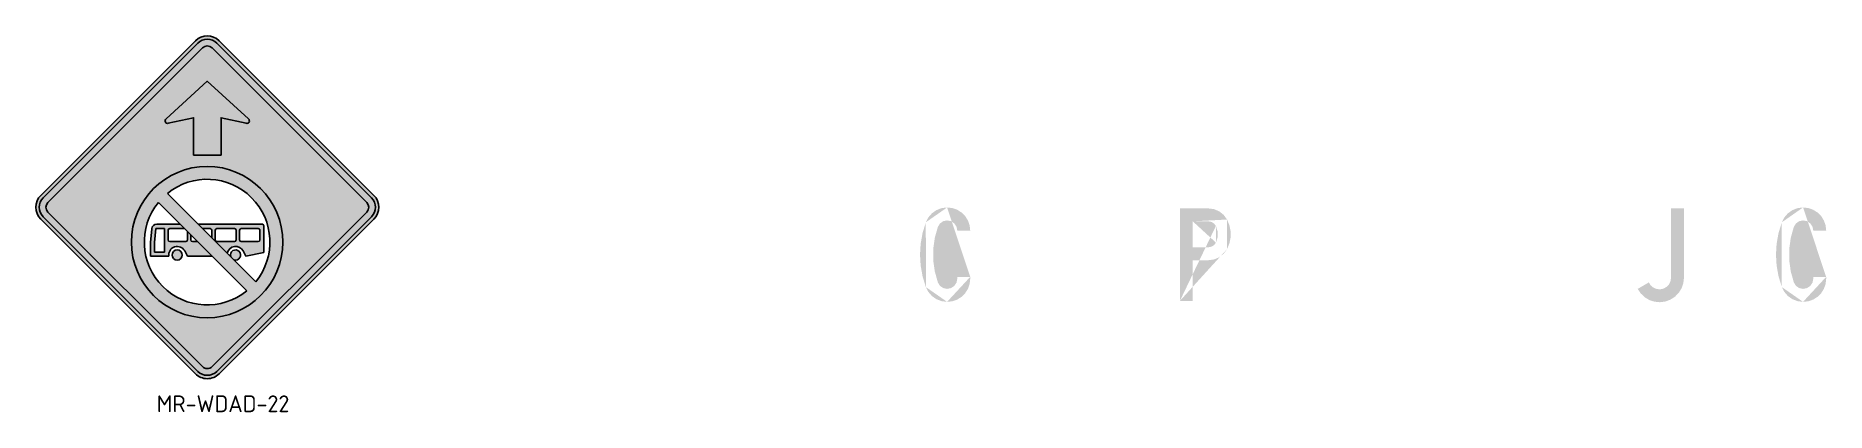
# Model space of a CAD drawing. Header units: millimetres. Extents: x 134 to 1473, y -1293 to 256.
# Drawn here: x 134 to 1198, y 32 to 256 of the extents above.
import ezdxf

# ---------------------------------------------------------------- set-up
doc = ezdxf.new("R2010")
doc.units = ezdxf.units.MM
doc.linetypes.add('CENTERX2', pattern=[101.60000000000001, 63.5, -12.7, 12.7, -12.7])
for name, color, linetype in [('GREEN', 84, 'Continuous'), ('L25', 1, 'Continuous'), ('L35', 3, 'Continuous'), ('RED', 10, 'Continuous'), ('T25', 1, 'Continuous'), ('TBLK25', 1, 'Continuous'), ('YELLOW', 50, 'Continuous')]:
    doc.layers.add(name, color=color, linetype=linetype)
doc.styles.add('ISO', font='iso3098b')

msp = doc.modelspace()

# ---------------------------------------------------------------- hatches: boundary and pattern name
at = {"layer": 'GREEN'}
h = msp.add_hatch(color=256, dxfattribs=at)
h.paths.add_polyline_path([(689.0653636160582, 111.3303776630996), (689.0395879084016, 111.3303776630996)], flags=16)
edge = h.paths.add_edge_path()
edge.add_line((681.3584270267193, 112.4387330923356), (689.0653636160582, 112.4387330923356))
edge.add_line((689.0653636160582, 112.4387330923356), (689.0653636160582, 111.3303776630996))
edge.add_line((688.7302794165217, 108.263068451958), (689.0653636160582, 111.3303776630996))
edge.add_line((688.7302794165217, 108.263068451958), (687.7250268179123, 105.3504134867563))
edge.add_line((687.7250268179123, 105.3504134867563), (686.0753815278865, 102.7470670134344))
edge.add_line((686.0753815278865, 102.7470670134344), (683.9102220847278, 100.556131862619))
edge.add_line((683.9102220847278, 100.556131862619), (681.306875611406, 98.90648657259328))
edge.add_line((681.306875611406, 98.90648657259328), (678.3942206462043, 97.90123397398384))
edge.add_line((678.3942206462043, 97.90123397398384), (675.3269114350627, 97.56614977444735))
edge.add_line((675.3269114350627, 97.56614977444735), (672.0791722703245, 97.9785610969538))
edge.add_line((672.0791722703245, 97.9785610969538), (669.0118630591829, 99.13846794150317))
edge.add_line((669.0118630591829, 99.13846794150317), (666.3311894628911, 100.9943188927821))
edge.add_line((666.3311894628911, 100.9943188927821), (664.191805727389, 103.4687868278207))
edge.add_line((664.191805727389, 103.4687868278207), (662.6968146833032, 106.3814417930224))
edge.add_line((662.6968146833032, 106.3814417930224), (660.7636366090543, 112.6449387535888))
edge.add_line((660.7636366090543, 112.6449387535888), (659.6037297645049, 119.0888656677518))
edge.add_line((659.6037297645049, 119.0888656677518), (659.2170941496552, 125.6358954125414))
edge.add_line((659.2170941496552, 125.6358954125414), (659.6037297645049, 132.1571494496744))
edge.add_line((659.6037297645049, 132.1571494496744), (660.7636366090543, 138.6010763638374))
edge.add_line((660.7636366090543, 138.6010763638374), (662.6968146833032, 144.8645733244038))
edge.add_line((662.6968146833032, 144.8645733244038), (664.191805727389, 147.7772282896055))
edge.add_line((664.191805727389, 147.7772282896055), (666.3311894628911, 150.2516962246441))
edge.add_line((666.3311894628911, 150.2516962246441), (669.0118630591829, 152.107547175923))
edge.add_line((669.0118630591829, 152.107547175923), (672.0791722703245, 153.293229728129))
edge.add_line((672.0791722703245, 153.293229728129), (675.3269114350627, 153.6798653429788))
edge.add_line((675.3269114350627, 153.6798653429788), (678.3942206462043, 153.3447811434423))
edge.add_line((678.3942206462043, 153.3447811434423), (681.306875611406, 152.3395285448329))
edge.add_line((681.306875611406, 152.3395285448329), (683.9102220847278, 150.6898832548072))
edge.add_line((683.9102220847278, 150.6898832548072), (686.0753815278865, 148.5247238116484))
edge.add_line((686.0753815278865, 148.5247238116484), (687.7250268179123, 145.8956016306699))
edge.add_line((687.7250268179123, 145.8956016306699), (688.7302794165217, 142.9829466654682))
edge.add_line((688.7302794165217, 142.9829466654682), (689.0653636160582, 139.9156374543267))
edge.add_line((689.0653636160582, 139.9156374543267), (681.3584270267193, 139.9156374543267))
edge.add_line((681.3584270267193, 139.9156374543267), (680.9202399965561, 142.2354511434253))
edge.add_line((680.9202399965561, 142.2354511434253), (679.6056789060669, 144.2201806329875))
edge.add_line((679.6056789060669, 144.2201806329875), (677.6467251241613, 145.5347417234768))
edge.add_line((677.6467251241613, 145.5347417234768), (675.3269114350627, 145.9729287536398))
edge.add_line((675.3269114350627, 145.9729287536398), (673.007097745964, 145.5089660158201))
edge.add_line((673.007097745964, 145.5089660158201), (671.0739196717151, 144.1428535100176))
edge.add_line((671.0739196717151, 144.1428535100176), (669.8366857041958, 142.1323483127987))
edge.add_line((669.8366857041958, 142.1323483127987), (668.0066104605735, 135.662645690979))
edge.add_line((668.0066104605735, 135.662645690979), (667.0786849849341, 128.9867374079062))
edge.add_line((667.0786849849341, 128.9867374079062), (667.0786849849341, 122.25927770952))
edge.add_line((667.0786849849341, 122.25927770952), (668.0066104605735, 115.6091451341038))
edge.add_line((668.0066104605735, 115.6091451341038), (669.8366857041958, 109.1394425122841))
edge.add_line((669.8366857041958, 109.1394425122841), (671.0739196717151, 107.1031616074086))
edge.add_line((671.0739196717151, 107.1031616074086), (673.007097745964, 105.7628248092627))
edge.add_line((673.007097745964, 105.7628248092627), (675.3269114350627, 105.2730863637863))
edge.add_line((675.3269114350627, 105.2730863637863), (677.6467251241613, 105.7370491016061))
edge.add_line((677.6467251241613, 105.7370491016061), (679.6056789060669, 107.0516101920953))
edge.add_line((679.6056789060669, 107.0516101920953), (680.9202399965561, 109.0105639740009))
edge.add_line((680.9202399965561, 109.0105639740009), (681.3584270267193, 111.3303776630996))
edge.add_line((681.3584270267193, 111.3303776630996), (681.3584270267193, 112.4387330923356))
edge = h.paths.add_edge_path(flags=16)
edge.add_line((689.0653636160582, 112.4387330923356), (689.0395879084016, 112.4387330923356))
edge.add_line((675.3269114350627, 153.6798653429788), (675.3011357274061, 153.6798653429788))
edge.add_line((662.6968146833032, 144.8645733244038), (662.6710389756465, 144.8645733244038))
edge.add_line((662.6968146833032, 106.3814417930224), (662.6710389756465, 106.3814417930224))
edge.add_line((675.3269114350627, 97.56614977444735), (675.3011357274061, 97.56614977444735))
h = msp.add_hatch(color=256, dxfattribs=at)
h.paths.add_polyline_path([(830.7286528970176, 145.4316388928502), (830.7028771893611, 145.4316388928502)], flags=16)
edge = h.paths.add_edge_path(flags=17)
edge.add_line((821.372071017653, 130.0177657141722), (821.372071017653, 145.4316388928502))
edge.add_line((821.372071017653, 145.4316388928502), (830.7286528970176, 145.4316388928502))
edge.add_line((832.4814010176699, 145.0707789856571), (830.7286528970176, 145.4316388928502))
edge.add_line((832.4814010176699, 145.0707789856571), (834.027943477069, 144.1170778023609))
edge.add_line((834.0279434770691, 144.1170778023609), (835.1105231986485, 142.6736381735884))
edge.add_line((835.1105231986485, 142.6736381735884), (836.1157757972579, 139.4258990088503))
edge.add_line((836.1157757972579, 139.4258990088503), (836.1157757972579, 136.0235055981722))
edge.add_line((836.1157757972579, 136.0235055981722), (835.1105231986485, 132.775766433434))
edge.add_line((835.1105231986485, 132.775766433434), (834.0279434770691, 131.3323268046615))
edge.add_line((834.0279434770691, 131.3323268046615), (832.48140101767, 130.3786256213654))
edge.add_line((832.4814010176699, 130.3786256213654), (830.7286528970176, 130.0177657141722))
edge.add_line((830.7286528970176, 130.0177657141722), (821.3720710176528, 130.0177657141722))
h.paths.add_polyline_path([(830.7028771893611, 153.1127997745324), (830.7286528970176, 153.1127997745324)], flags=16)
edge = h.paths.add_edge_path()
edge.add_line((821.372071017653, 98.13321534289372), (813.6909101359706, 98.13321534289372))
edge.add_line((813.6909101359706, 98.13321534289372), (813.6909101359706, 153.1127997745324))
edge.add_line((813.6909101359706, 153.1127997745324), (830.7286528970176, 153.1127997745324))
edge.add_line((834.0279434770691, 152.6746127443694), (830.7286528970177, 153.1127997745324))
edge.add_line((834.0279434770691, 152.6746127443694), (837.1210283958674, 151.3342759462235))
edge.add_line((837.1210283958674, 151.3342759462235), (839.750150576846, 149.2464436260346))
edge.add_line((839.7501505768458, 149.2464436260346), (841.7091043587513, 146.5142186144295))
edge.add_line((841.7091043587513, 146.5142186144295), (843.1009925722105, 143.1376009114081))
edge.add_line((843.1009925722105, 143.1376009114081), (843.8227123865968, 139.5547775471335))
edge.add_line((843.8227123865968, 139.5547775471335), (843.8227123865968, 135.8946270598889))
edge.add_line((843.8227123865968, 135.8946270598889), (843.1009925722105, 132.3118036956143))
edge.add_line((843.1009925722105, 132.3118036956143), (841.7091043587513, 128.9351859925929))
edge.add_line((841.7091043587513, 128.9351859925929), (839.7501505768457, 126.2029609809878))
edge.add_line((839.7501505768458, 126.2029609809878), (837.1210283958674, 124.115128660799))
edge.add_line((837.1210283958674, 124.115128660799), (834.0279434770691, 122.774791862653))
edge.add_line((834.0279434770691, 122.774791862653), (830.7286528970177, 122.33660483249))
edge.add_line((830.7286528970176, 122.33660483249), (821.3720710176528, 122.33660483249))
edge.add_line((821.372071017653, 122.33660483249), (821.372071017653, 98.13321534289372))
edge = h.paths.add_edge_path()
edge.add_line((821.372071017653, 145.4316388928502), (821.3462953099963, 145.4316388928502))
edge.add_line((835.1105231986485, 132.775766433434), (835.0847474909918, 132.775766433434))
edge.add_line((835.1105231986485, 142.6736381735884), (835.0847474909918, 142.6736381735884))
edge.add_line((813.6909101359706, 98.13321534289372), (813.6651344283139, 98.13321534289372))
edge.add_line((841.7091043587513, 128.9351859925929), (841.6833286510946, 128.9351859925929))
edge.add_line((841.7091043587513, 146.5142186144295), (841.6833286510946, 146.5142186144295))
h = msp.add_hatch(color=256, dxfattribs=at)
h.paths.add_polyline_path([(830.7286528970176, 145.4316388928502), (830.7028771893611, 145.4316388928502)], flags=16)
edge = h.paths.add_edge_path(flags=17)
edge.add_line((821.372071017653, 130.0177657141722), (821.372071017653, 145.4316388928502))
edge.add_line((821.372071017653, 145.4316388928502), (830.7286528970176, 145.4316388928502))
edge.add_line((832.4814010176699, 145.0707789856571), (830.7286528970176, 145.4316388928502))
edge.add_line((832.4814010176699, 145.0707789856571), (834.027943477069, 144.1170778023609))
edge.add_line((834.0279434770691, 144.1170778023609), (835.1105231986485, 142.6736381735884))
edge.add_line((835.1105231986485, 142.6736381735884), (836.1157757972579, 139.4258990088503))
edge.add_line((836.1157757972579, 139.4258990088503), (836.1157757972579, 136.0235055981722))
edge.add_line((836.1157757972579, 136.0235055981722), (835.1105231986485, 132.775766433434))
edge.add_line((835.1105231986485, 132.775766433434), (834.0279434770691, 131.3323268046615))
edge.add_line((834.0279434770691, 131.3323268046615), (832.48140101767, 130.3786256213654))
edge.add_line((832.4814010176699, 130.3786256213654), (830.7286528970176, 130.0177657141722))
edge.add_line((830.7286528970176, 130.0177657141722), (821.3720710176528, 130.0177657141722))
h.paths.add_polyline_path([(830.7028771893611, 153.1127997745324), (830.7286528970176, 153.1127997745324)], flags=16)
edge = h.paths.add_edge_path()
edge.add_line((821.372071017653, 98.13321534289372), (813.6909101359706, 98.13321534289372))
edge.add_line((813.6909101359706, 98.13321534289372), (813.6909101359706, 153.1127997745324))
edge.add_line((813.6909101359706, 153.1127997745324), (830.7286528970176, 153.1127997745324))
edge.add_line((834.0279434770691, 152.6746127443694), (830.7286528970177, 153.1127997745324))
edge.add_line((834.0279434770691, 152.6746127443694), (837.1210283958674, 151.3342759462235))
edge.add_line((837.1210283958674, 151.3342759462235), (839.750150576846, 149.2464436260346))
edge.add_line((839.7501505768458, 149.2464436260346), (841.7091043587513, 146.5142186144295))
edge.add_line((841.7091043587513, 146.5142186144295), (843.1009925722105, 143.1376009114081))
edge.add_line((843.1009925722105, 143.1376009114081), (843.8227123865968, 139.5547775471335))
edge.add_line((843.8227123865968, 139.5547775471335), (843.8227123865968, 135.8946270598889))
edge.add_line((843.8227123865968, 135.8946270598889), (843.1009925722105, 132.3118036956143))
edge.add_line((843.1009925722105, 132.3118036956143), (841.7091043587513, 128.9351859925929))
edge.add_line((841.7091043587513, 128.9351859925929), (839.7501505768457, 126.2029609809878))
edge.add_line((839.7501505768458, 126.2029609809878), (837.1210283958674, 124.115128660799))
edge.add_line((837.1210283958674, 124.115128660799), (834.0279434770691, 122.774791862653))
edge.add_line((834.0279434770691, 122.774791862653), (830.7286528970177, 122.33660483249))
edge.add_line((830.7286528970176, 122.33660483249), (821.3720710176528, 122.33660483249))
edge.add_line((821.372071017653, 122.33660483249), (821.372071017653, 98.13321534289372))
edge = h.paths.add_edge_path()
edge.add_line((821.372071017653, 145.4316388928502), (821.3462953099963, 145.4316388928502))
edge.add_line((835.1105231986485, 132.775766433434), (835.0847474909918, 132.775766433434))
edge.add_line((835.1105231986485, 142.6736381735884), (835.0847474909918, 142.6736381735884))
edge.add_line((813.6909101359706, 98.13321534289372), (813.6651344283139, 98.13321534289372))
edge.add_line((841.7091043587513, 128.9351859925929), (841.6833286510946, 128.9351859925929))
edge.add_line((841.7091043587513, 146.5142186144295), (841.6833286510946, 146.5142186144295))
h = msp.add_hatch(color=256, dxfattribs=at)
h.paths.add_polyline_path([(1105.600799347555, 111.8716675238892), (1105.575023639898, 111.8716675238892)], flags=16)
edge = h.paths.add_edge_path()
edge.add_line((1105.600799347555, 153.1127997745324), (1105.600799347555, 111.8716675238892))
edge.add_line((1105.265715148018, 109.8353866190137), (1105.600799347555, 111.8716675238892))
edge.add_line((1105.265715148018, 109.8353866190137), (1104.363565380035, 107.9537599600781))
edge.add_line((1104.363565380035, 107.9537599600781), (1102.920125751263, 106.4587689159923))
edge.add_line((1102.920125751263, 106.4587689159923), (1101.115826215297, 105.4277406097262))
edge.add_line((1101.115826215297, 105.4277406097262), (1099.079545310422, 105.0153292872198))
edge.add_line((1099.079545310422, 105.0153292872198), (1097.01748869789, 105.221534948473))
edge.add_line((1097.01748869789, 105.221534948473), (1095.110086331297, 106.0205818858292))
edge.add_line((1095.110086331297, 106.0205818858292), (1093.511992456585, 107.3609186839751))
edge.add_line((1093.511992456585, 107.3609186839751), (1092.403637027349, 109.1394425122841))
edge.add_line((1092.403637027349, 109.1394425122841), (1085.805055867246, 105.2730863637863))
edge.add_line((1085.805055867246, 105.2730863637863), (1087.583579695555, 102.5924127674945))
edge.add_line((1087.583579695555, 102.5924127674945), (1089.903393384654, 100.3499262013658))
edge.add_line((1089.903393384654, 100.3499262013658), (1092.661394103915, 98.6745052036834))
edge.add_line((1092.661394103915, 98.6745052036834), (1095.728703315057, 97.669252605074))
edge.add_line((1095.728703315057, 97.669252605074), (1098.950666772138, 97.35994411319416))
edge.add_line((1098.950666772138, 97.35994411319416), (1102.146854521563, 97.74657972804397))
edge.add_line((1102.146854521563, 97.74657972804397), (1105.162612317391, 98.85493515727995))
edge.add_line((1105.162612317391, 98.85493515727995), (1107.894837328997, 100.5819075702757))
edge.add_line((1107.894837328997, 100.5819075702757), (1110.163099602782, 102.8759455517177))
edge.add_line((1110.163099602782, 102.8759455517177), (1111.864296308121, 105.6339462709794))
edge.add_line((1111.864296308121, 105.6339462709794), (1112.921100322044, 108.6754797744644))
edge.add_line((1112.921100322044, 108.6754797744644), (1113.281960229237, 111.8716675238892))
edge.add_line((1113.281960229237, 111.8716675238892), (1113.281960229237, 153.1127997745324))
edge.add_line((1113.281960229237, 153.1127997745324), (1105.600799347555, 153.1127997745324))
edge = h.paths.add_edge_path(flags=16)
edge.add_line((1113.281960229237, 111.8716675238892), (1113.256184521581, 111.8716675238892))
edge.add_line((1113.281960229237, 111.8716675238892), (1113.256184521581, 111.8716675238892))
edge = h.paths.add_edge_path(flags=16)
edge.add_line((1092.403637027349, 109.1394425122841), (1092.377861319692, 109.1394425122841))
h = msp.add_hatch(color=256, dxfattribs=at)
h.paths.add_polyline_path([(1197.826281343056, 111.3303776630996), (1197.800505635399, 111.3303776630996)], flags=16)
edge = h.paths.add_edge_path()
edge.add_line((1190.145120461373, 112.4387330923356), (1197.826281343056, 112.4387330923356))
edge.add_line((1197.826281343056, 112.4387330923356), (1197.826281343056, 111.3303776630996))
edge.add_line((1197.491197143519, 108.263068451958), (1197.826281343056, 111.3303776630996))
edge.add_line((1197.491197143519, 108.263068451958), (1196.48594454491, 105.3504134867563))
edge.add_line((1196.48594454491, 105.3504134867563), (1194.862074962541, 102.7470670134344))
edge.add_line((1194.862074962541, 102.7470670134344), (1192.671139811725, 100.556131862619))
edge.add_line((1192.671139811725, 100.556131862619), (1190.067793338403, 98.90648657259328))
edge.add_line((1190.067793338403, 98.90648657259328), (1187.155138373201, 97.90123397398384))
edge.add_line((1187.155138373202, 97.90123397398384), (1184.08782916206, 97.56614977444735))
edge.add_line((1184.08782916206, 97.56614977444735), (1180.840089997322, 97.9785610969538))
edge.add_line((1180.840089997322, 97.9785610969538), (1177.798556493837, 99.13846794150317))
edge.add_line((1177.798556493837, 99.13846794150317), (1175.092107189888, 100.9943188927821))
edge.add_line((1175.092107189888, 100.9943188927821), (1172.952723454386, 103.4687868278207))
edge.add_line((1172.952723454386, 103.4687868278207), (1171.457732410301, 106.3814417930224))
edge.add_line((1171.457732410301, 106.3814417930224), (1169.524554336052, 112.6449387535888))
edge.add_line((1169.524554336052, 112.6449387535888), (1168.364647491502, 119.0888656677518))
edge.add_line((1168.364647491502, 119.0888656677518), (1167.978011876653, 125.6358954125414))
edge.add_line((1167.978011876653, 125.6358954125414), (1168.364647491502, 132.1571494496744))
edge.add_line((1168.364647491502, 132.1571494496744), (1169.524554336052, 138.6010763638374))
edge.add_line((1169.524554336052, 138.6010763638374), (1171.4577324103, 144.8645733244038))
edge.add_line((1171.457732410301, 144.8645733244038), (1172.952723454387, 147.7772282896055))
edge.add_line((1172.952723454386, 147.7772282896055), (1175.092107189888, 150.2516962246441))
edge.add_line((1175.092107189888, 150.2516962246441), (1177.798556493837, 152.107547175923))
edge.add_line((1177.798556493837, 152.107547175923), (1180.840089997322, 153.293229728129))
edge.add_line((1180.840089997322, 153.293229728129), (1184.08782916206, 153.6798653429788))
edge.add_line((1184.08782916206, 153.6798653429788), (1187.155138373202, 153.3447811434423))
edge.add_line((1187.155138373202, 153.3447811434423), (1190.067793338403, 152.3395285448329))
edge.add_line((1190.067793338403, 152.3395285448329), (1192.671139811725, 150.6898832548072))
edge.add_line((1192.671139811725, 150.6898832548072), (1194.862074962541, 148.5247238116484))
edge.add_line((1194.862074962541, 148.5247238116484), (1196.48594454491, 145.8956016306699))
edge.add_line((1196.48594454491, 145.8956016306699), (1197.491197143519, 142.9829466654682))
edge.add_line((1197.491197143519, 142.9829466654682), (1197.826281343056, 139.9156374543267))
edge.add_line((1197.826281343056, 139.9156374543267), (1190.145120461373, 139.9156374543267))
edge.add_line((1190.145120461373, 139.9156374543267), (1189.681157723553, 142.2354511434253))
edge.add_line((1189.681157723553, 142.2354511434253), (1188.366596633064, 144.2201806329875))
edge.add_line((1188.366596633064, 144.2201806329875), (1186.407642851158, 145.5347417234768))
edge.add_line((1186.407642851159, 145.5347417234768), (1184.08782916206, 145.9729287536398))
edge.add_line((1184.08782916206, 145.9729287536398), (1181.768015472961, 145.5089660158201))
edge.add_line((1181.768015472961, 145.5089660158201), (1179.834837398713, 144.1428535100176))
edge.add_line((1179.834837398712, 144.1428535100176), (1178.597603431193, 142.1323483127987))
edge.add_line((1178.597603431193, 142.1323483127987), (1176.767528187571, 135.662645690979))
edge.add_line((1176.767528187571, 135.662645690979), (1175.865378419588, 128.9867374079062))
edge.add_line((1175.865378419588, 128.9867374079062), (1175.865378419588, 122.25927770952))
edge.add_line((1175.865378419588, 122.25927770952), (1176.767528187571, 115.6091451341038))
edge.add_line((1176.767528187571, 115.6091451341038), (1178.597603431193, 109.1394425122841))
edge.add_line((1178.597603431193, 109.1394425122841), (1179.834837398712, 107.1031616074086))
edge.add_line((1179.834837398712, 107.1031616074086), (1181.768015472961, 105.7628248092627))
edge.add_line((1181.768015472961, 105.7628248092627), (1184.08782916206, 105.2730863637863))
edge.add_line((1184.08782916206, 105.2730863637863), (1186.407642851159, 105.7370491016061))
edge.add_line((1186.407642851159, 105.7370491016061), (1188.366596633064, 107.0516101920953))
edge.add_line((1188.366596633064, 107.0516101920953), (1189.681157723553, 109.0105639740009))
edge.add_line((1189.681157723553, 109.0105639740009), (1190.145120461373, 111.3303776630996))
edge.add_line((1190.145120461373, 111.3303776630996), (1190.145120461373, 112.4387330923356))
edge = h.paths.add_edge_path(flags=16)
edge.add_line((1197.826281343056, 112.4387330923356), (1197.800505635399, 112.4387330923356))
edge.add_line((1184.08782916206, 153.6798653429788), (1184.062053454403, 153.6798653429788))
edge.add_line((1171.457732410301, 144.8645733244038), (1171.431956702644, 144.8645733244038))
edge.add_line((1171.457732410301, 106.3814417930224), (1171.431956702644, 106.3814417930224))
edge.add_line((1184.08782916206, 97.56614977444735), (1184.062053454403, 97.56614977444735))
at = {"layer": 'L25'}
h = msp.add_hatch(color=50, dxfattribs=at)
h.dxf.hatch_style = 1
edge = h.paths.add_edge_path()
edge.add_line((228.5257415365047, 252.8098498064542), (136.6018599782408, 160.8859683605781))
edge.add_arc((143.6729277901063, 153.8149005487126), 10.00000000000008, 135.0000000000002, 224.9999999999998)
edge.add_line((136.6018599782408, 146.743832736847), (228.5257416448164, 54.81995107823252))
edge.add_arc((235.5968094606953, 61.89101888608366), 9.999999999999478, 224.9999999674764, 315.0000000000005)
edge.add_line((242.6678772725606, 54.81995107421858), (334.5917587184977, 146.7438325121309))
edge.add_arc((327.520690902621, 153.8149003199852), 10.00000000000003, 315.000000032501, 404.9999999999985)
edge.add_line((334.5917587144868, 160.8859681318504), (242.667877160238, 252.8098497984283))
edge.add_arc((235.5968093443585, 245.7387819905722), 10.00000000000335, 44.99999996749442, 134.9999999674738)
edge = h.paths.add_edge_path(flags=16)
edge.add_line((229.9399550980132, 251.3956362432166), (138.0160735397493, 159.4717547973405))
edge.add_arc((143.6729277901063, 153.8149005487126), 8.00000000000008, 135.0000000000002, 224.9999999999998)
edge.add_line((138.0160735405526, 148.1580462992814), (229.9399552071282, 56.23416464066685))
edge.add_arc((235.5968094606953, 61.89101888608366), 7.999999999999476, 224.9999999674764, 315.0000000000005)
edge.add_line((241.2536637102492, 56.23416463665342), (333.1775451561863, 148.1580460745657))
edge.add_arc((327.520690902621, 153.8149003199852), 8.000000000000032, 315.000000032501, 404.9999999999985)
edge.add_line((333.1775451512498, 159.4717545703414), (241.2536635970008, 251.3956362369194))
edge.add_arc((235.5968093443585, 245.7387819905722), 8.000000000003347, 44.99999996749442, 134.9999999674738)
edge = h.paths.add_edge_path(flags=0)
edge.add_arc((235.5968093443585, 245.7387819905722), 4.000000000003347, 44.99999996749442, 134.9999999674738)
edge.add_arc((327.520690902621, 153.8149003199852), 4.000000000000031, 315.000000032501, 404.9999999999985)
edge.add_arc((235.5968094606953, 61.89101888608366), 3.999999999999476, 224.9999999674764, 315.0000000000005)
edge.add_arc((143.6729277901063, 153.8149005487126), 4.00000000000008, 135.0000000000002, 224.9999999999998)
at = {"layer": 'L25', "linetype": 'Continuous'}
h = msp.add_hatch(color=256, dxfattribs=at)
h.paths.add_polyline_path([(256.8498091350423, 127.808072529129), (258.4943411588924, 124.7456596778428), (269.1663242195389, 126.9339211887018), (269.1663242195389, 142.8026427744354, 0.4142135623731499), (268.1563573683734, 143.8126096256007), (230.1992535564629, 143.8126096256007), (232.8924984929038, 141.1193646891599), (237.2513717227155, 141.1193646891599, -0.4142135623733395), (238.2613385738807, 140.1093978379937), (238.2613385738807, 135.750524608183), (247.4760836750182, 126.5357795070457, -0.6936402674580493)])
h.paths.add_polyline_path([(255.7674306607457, 133.39158802494, -0.4142135623731528), (254.7574638095803, 134.4015548761053), (254.7574638095803, 140.1093978379937, -0.4142135623733753), (255.7674306607456, 141.1193646891599), (265.8670991723989, 141.1193646891589, -0.414213562373084), (266.8770660235641, 140.1093978379937), (266.8770660235641, 134.4015548761045, -0.4142135623728587), (265.8670991723989, 133.39158802494)], flags=16)
h.paths.add_polyline_path([(251.7275632560843, 133.39158802494), (241.2912391273767, 133.3915880249407, -0.4142135623730868), (240.2812722762114, 134.401554876106), (240.2812722762114, 140.1093978379937, -0.4142135623733506), (241.2912391273767, 141.1193646891599), (251.7275632560843, 141.1193646891599, -0.4142135623736033), (252.7375301072504, 140.1093978379937), (252.7375301072504, 134.401554876106, -0.414213562373576)], flags=16)
h.paths.add_polyline_path([(249.5145562783593, 124.4973069037045), (251.4792104819454, 122.5326527001185, 4.11925348527402)])
h.paths.add_polyline_path([(238.4456821522097, 124.7456596778452), (229.7997538051137, 133.3915880249407), (226.8150475940072, 133.3915880249407, -0.4142135623730868), (225.8050807428419, 134.401554876106), (225.8050807428419, 137.3862610872123), (223.7851470405131, 139.406194789541), (223.7851470405112, 134.401554876106, -0.4142135623726528), (222.7751801893476, 133.3915880249407), (213.3488229118047, 133.3915880249416, -0.4142135623728231), (212.3388560606404, 134.4015548761069), (212.3388560606404, 140.1093978379945, -0.4142135623731198), (213.3488229118057, 141.1193646891599), (222.0719771408943, 141.1193646891599), (219.3787322044533, 143.8126096256007), (205.6082661564619, 143.8126096256007, 0.387503543276328), (202.5911921445525, 141.0612082116656), (201.8352008085201, 132.8713020713103), (201.8352008085201, 124.7456596778452), (212.7206003862091, 124.7456596778436, -0.8348422332542889), (222.1742805783681, 127.808072529129), (223.8188126022167, 124.7456596778452)])
h.paths.add_polyline_path([(210.251591234898, 127.1022489972294), (204.1917901279058, 127.1022489972294), (204.1917901279058, 132.762767118725), (204.9631683651766, 141.1193646891599), (210.2515912348977, 141.1193646891599)], flags=16)
h.paths.add_polyline_path([(220.7552464870169, 125.4189709119538, 1), (214.6954453800253, 125.4189709119538, 1)])
at = {"layer": 'RED'}
h = msp.add_hatch(color=256, dxfattribs=at)
edge = h.paths.add_edge_path()
edge.add_arc((235.5007625140292, 133.1008399920293), 44.98943246099824, 0, 360)
edge = h.paths.add_edge_path(flags=16)
edge.add_arc((235.5007625140292, 133.1008399920293), 37.33816843701891, 320.8807892569301, 489.1192107430691)
edge.add_line((211.9427688761975, 162.0690943058657), (264.4690168278655, 109.5428463541986))
edge = h.paths.add_edge_path(flags=16)
edge.add_line((259.0587561518614, 104.1325856781945), (206.5325082001925, 156.6588336298609))
edge.add_arc((235.5007625140292, 133.1008399920293), 37.33816843701891, 140.8807892569301, 309.1192107430691)
at = {"layer": 'T25', "linetype": 'Continuous'}
h = msp.add_hatch(color=256, dxfattribs=at)
edge = h.paths.add_edge_path()
edge.add_line((227.4970598387254, 206.8911798416816), (227.4970598387254, 184.8901692714038))
edge.add_line((227.4970598387254, 184.8901692714038), (243.6969939892225, 184.8901692714039))
edge.add_line((243.6969939892225, 184.8901692714038), (243.6969939892225, 206.8911798416816))
edge.add_line((243.6969939892225, 206.8911798416816), (258.6661117448012, 203.7256892433352))
edge.add_arc((258.9969317980252, 205.2900863498075), 1.598993500410133, 258.0596826827322, 407.7695510746756)
edge.add_line((260.0716380084962, 206.4740571161397), (235.597026913974, 228.6899912338588))
edge.add_line((235.597026913974, 228.6899912338588), (211.1224158194518, 206.4740571161397))
edge.add_arc((212.1971220299226, 205.2900863498075), 1.598993500410133, 132.2304489253245, 281.9403173172678)
edge.add_line((212.5279420831467, 203.7256892433352), (227.4970598387254, 206.8911798416816))
at = {"layer": 'TBLK25', "linetype": 'CENTERX2'}
h = msp.add_hatch(color=256, dxfattribs=at)
h.paths.add_polyline_path([(330.3491180290954, 156.6433274430033, -0.1988724069901222), (331.5206908553378, 153.8155153540455), (335.5206908080895, 153.8161301594112, 0.1988724144194797), (333.1775451555698, 159.4717545660214), (241.2536635970008, 251.3956362369194, 0.1989162102306266), (235.5966910579796, 253.7387819897011), (235.5960193460296, 249.7387819125634, -0.1989636965120246), (238.4252364708351, 248.5672091135926)])
h.paths.add_polyline_path([(232.7683822213389, 248.5672091170499, -0.1988610392554388), (235.5960193460296, 249.7387819125635), (235.5966910579796, 253.7387819897011, 0.1989085245200775), (229.9399550983217, 251.3956362435251), (138.0160735440719, 159.4717548016631, 0.1988724221665004), (135.6729278846026, 153.816130159444), (139.6729278373544, 153.8155153540783, -0.1988724221665001), (140.8445006670891, 156.6433276751879)])
h.paths.add_polyline_path([(229.9399552114483, 56.2341646363467, 0.1989523133510654), (235.5980390714268, 53.89101898058061), (235.5974242660611, 57.89101893333238, -0.1989523133510665), (232.768382336072, 59.06259176121539), (140.8445006654825, 150.9864734238438, -0.1989523133735763), (139.6729278373544, 153.8155153540783), (135.6729278846026, 153.816130159444, 0.198952313373574), (138.0160735408588, 148.1580462989751)])
h.paths.add_polyline_path([(238.4252365853177, 59.06259176121439, -0.1988724219962801), (235.5974242660611, 57.8910189333324), (235.5980390714268, 53.8910189805806, 0.1988724219962834), (241.2536637099404, 56.23416463634472), (333.1775451518665, 148.1580460702459, 0.1989523208032515), (335.5206908080895, 153.8161301594112), (331.5206908553377, 153.8155153540455, -0.1989523282328403), (330.3491180272438, 150.9864731951156)])
at = {"layer": 'YELLOW'}
h = msp.add_hatch(color=256, dxfattribs=at)
edge = h.paths.add_edge_path(flags=16)
edge.add_line((243.7642036167492, 184.836077639404), (243.7642036167492, 207.0131518145466))
edge.add_line((243.7642036167492, 207.0131518145466), (258.7826766923113, 203.7132186410434))
edge.add_arc((259.1047361288779, 205.1789577098355), 1.500704267490807, 257.6076142735589, 407.5868937606837)
edge.add_line((260.116918071189, 206.2869292862419), (235.5937026048547, 228.6899912338588))
edge.add_line((235.5937026048547, 228.6899912338588), (211.0704871385201, 206.2869292862419))
edge.add_arc((212.0826690808314, 205.1789577098355), 1.500704267490834, 132.4131062393186, 282.3923857264409)
edge.add_line((212.404728517398, 203.7132186410434), (227.4232015929601, 207.0131518145466))
edge.add_line((227.4232015929601, 207.0131518145466), (227.4232015929601, 184.836077639404))
edge.add_line((227.4232015929601, 184.836077639404), (243.7642036167492, 184.836077639404))
edge = h.paths.add_edge_path(flags=16)
edge.add_arc((235.5007625140292, 133.1008399920293), 44.98943246099824, 0, 360)
edge = h.paths.add_edge_path()
edge.add_line((232.7683822210304, 248.5672091167414), (140.8445006627664, 156.6433276708652))
edge.add_arc((143.6729277901063, 153.8149005487126), 4.00000000000008, 135.0000000000002, 224.9999999999998)
edge.add_line((140.8445006651763, 150.9864734241501), (232.7683823317519, 59.0625917655355))
edge.add_arc((235.5968094606953, 61.89101888608366), 3.999999999999476, 224.9999999674764, 315.0000000000005)
edge.add_line((238.4252365856264, 59.06259176152309), (330.3491180315636, 150.9864731994354))
edge.add_arc((327.520690902621, 153.8149003199852), 4.000000000000031, 315.000000032501, 404.9999999999985)
edge.add_line((330.3491180247754, 156.6433274473233), (238.4252364705264, 248.5672091139012))
edge.add_arc((235.5968093443585, 245.7387819905722), 4.000000000003347, 44.99999996749442, 134.9999999674738)

# ---------------------------------------------------------------- linework, layer by layer
at = {"layer": 'L25'}
for p, q in [((202.5911921445525, 141.0612082116654), (201.8352008085201, 132.8713020713104)), ((204.9631683651767, 141.1193646891599), (204.1917901279057, 132.7627671187248)), ((204.9631683651767, 141.1193646891599), (210.2515912348977, 141.1193646891599)), ((205.6082661564619, 143.8126096256007), (219.3787322044529, 143.8126096256007)), ((210.2515912348977, 127.1022489972294), (210.2515912348977, 141.1193646891599)), ((212.3388560606404, 134.401554876106), (212.3388560606404, 140.1093978379945)), ((213.3488229118047, 141.1193646891599), (222.0719771408947, 141.1193646891599)), ((223.7851470405112, 134.401554876106), (223.785147040513, 139.4061947895415)), ((238.2613385738807, 135.750524608183), (238.2613385738807, 140.1093978379937)), ((240.2812722762114, 134.401554876106), (240.2812722762114, 140.1093978379937)), ((241.2912391273767, 141.1193646891599), (251.7275632560843, 141.1193646891599)), ((252.7375301072504, 134.401554876106), (252.7375301072504, 140.1093978379937)), ((254.7574638095803, 134.401554876106), (254.7574638095803, 140.1093978379937)), ((255.7674306607457, 141.1193646891599), (265.8670991723989, 141.1193646891589)), ((266.8770660235641, 134.4015548761045), (266.8770660235641, 140.1093978379937)), ((269.1663242195389, 142.8026427744354), (269.1663242195389, 126.9339211887018)), ((201.8352008085201, 124.7456596778452), (201.8352008085201, 132.8713020713113)), ((204.1917901279057, 127.1022489972294), (204.1917901279057, 132.7627671187239)), ((213.3488229118047, 133.3915880249416), (222.7751801893476, 133.3915880249407)), ((223.8188126022176, 124.7456596778436), (222.1742805783681, 127.808072529129)), ((225.8050807428419, 134.401554876106), (225.8050807428419, 137.3862610872114)), ((226.8150475940072, 133.3915880249407), (229.7997538051138, 133.3915880249407)), ((241.2912391273767, 133.3915880249407), (251.7275632560843, 133.39158802494)), ((255.7674306607457, 133.39158802494), (265.8670991723989, 133.39158802494)), ((258.494341158892, 124.7456596778436), (256.8498091350423, 127.808072529129)), ((212.7206003862091, 124.7456596778436), (201.8352008085201, 124.7456596778452)), ((210.2515912348977, 127.1022489972294), (204.1917901279057, 127.1022489972294)), ((258.494341158892, 124.7456596778427), (269.1663242195389, 126.9339211887018))]:
    msp.add_line(p, q, dxfattribs=at)
at = {"layer": 'L25', "linetype": 'Continuous'}
for p, q in [((230.1992535564634, 143.8126096256007), (268.1563573683734, 143.8126096256007)), ((232.8924984929058, 141.1193646891599), (237.2513717227155, 141.1193646891599)), ((238.4456821522099, 124.7456596778452), (223.8188126022176, 124.7456596778452))]:
    msp.add_line(p, q, dxfattribs=at)
at = {"layer": 'L25'}
msp.add_lwpolyline([(243.7642036167492, 184.836077639404), (243.7642036167492, 207.0131518145466), (258.7826766923113, 203.7132186410434, 0.7671833549095599), (260.116918071189, 206.2869292862419), (235.5937026048547, 228.6899912338588), (211.0704871385201, 206.2869292862419, 0.7671833549095594), (212.404728517398, 203.7132186410434), (227.4232015929601, 207.0131518145466), (227.4232015929601, 184.836077639404)], format="xyb", close=True, dxfattribs=at)
msp.add_circle((217.7253459335211, 125.4189709119538), 3.029900553495814, dxfattribs=at)
for centre, radius, start, end in [((205.6082661564619, 140.7827090721055), 3.029900553495814, 90, 174.7261040426487), ((213.3488229118047, 140.1093978379945), 1.009966851165271, 90, 180), ((241.2912391273767, 140.1093978379937), 1.009966851165271, 90, 180), ((251.7275632560843, 140.1093978379937), 1.009966851165271, 359.9999999999989, 90), ((255.7674306607457, 140.1093978379937), 1.009966851165271, 90, 180), ((265.8670991723989, 140.1093978379937), 1.009966851165271, 359.9999999999989, 90), ((268.1563573683734, 142.8026427744354), 1.009966851165271, 359.9999999999989, 90), ((213.3488229118047, 134.401554876106), 1.009966851165271, 180, 270), ((217.7253459335211, 125.4189709119538), 5.049834255826356, 28.23603550236483, 187.6622556607669), ((222.7751801893476, 134.401554876106), 1.009966851165271, 270, 359.9999999999989), ((226.8150475940072, 134.401554876106), 1.009966851165271, 180, 270), ((241.2912391273767, 134.401554876106), 1.009966851165271, 180, 270), ((252.4008744901946, 125.4189709119538), 5.049834255826356, 28.23603550236483, 167.2229738185792), ((252.4008744901946, 125.4189709119538), 3.029900553495814, 252.2905895954976, 197.7094104045004), ((251.7275632560843, 134.401554876106), 1.009966851165271, 270, 359.9999999999989), ((255.7674306607457, 134.401554876106), 1.009966851165271, 180, 270), ((265.8670991723989, 134.4015548761045), 1.009966851165271, 270, 359.9999999999989)]:
    msp.add_arc(centre, radius, start, end, dxfattribs=at)
at = {"layer": 'L25', "linetype": 'Continuous'}
msp.add_arc((237.2513717227155, 140.1093978379937), 1.009966851165271, 359.9999999999989, 90, dxfattribs=at)
at = {"layer": 'L35'}
for p, q in [((228.5257415365047, 252.8098498064542), (136.6018599782408, 160.8859683605781)), ((334.5917587144868, 160.8859681318504), (242.667877160238, 252.8098497984283)), ((136.6018599782408, 146.743832736847), (228.5257416448164, 54.81995107823252)), ((242.6678772725606, 54.81995107421858), (334.5917587184977, 146.7438325121309))]:
    msp.add_line(p, q, dxfattribs=at)
for centre, radius, start, end in [((235.5968093443585, 245.7387819905722), 10.00000000000335, 44.99999996749442, 134.9999999674738), ((143.6729277901063, 153.8149005487126), 10.00000000000008, 135.0000000000002, 224.9999999999998), ((327.520690902621, 153.8149003199852), 10.00000000000003, 315.000000032501, 44.99999999999851), ((235.5968094606953, 61.89101888608366), 9.999999999999478, 224.9999999674764, 315.0000000000005)]:
    msp.add_arc(centre, radius, start, end, dxfattribs=at)
at = {"layer": 'RED', "linetype": 'Continuous'}
for p, q in [((264.4690168278655, 109.5428463541986), (211.9427688761975, 162.0690943058657)), ((259.0587561518614, 104.1325856781945), (206.5325082001925, 156.6588336298609))]:
    msp.add_line(p, q, dxfattribs=at)
at = {"layer": 'RED'}
msp.add_circle((235.5007625140292, 133.1008399920293), 44.98943246099824, dxfattribs=at)
for start, end in [(320.8807892569301, 129.1192107430691), (140.8807892569301, 309.1192107430691)]:
    msp.add_arc((235.5007625140292, 133.1008399920293), 37.33816843701891, start, end, dxfattribs=at)
at = {"layer": 'TBLK25', "color": 1}
for p, q in [((229.9399550980132, 251.3956362432166), (138.0160735397493, 159.4717547973405)), ((330.3491180247754, 156.6433274473233), (238.4252364705264, 248.5672091139012)), ((333.1775451512498, 159.4717545703414), (241.2536635970008, 251.3956362369194)), ((140.8445006651763, 150.9864734241501), (232.7683823317519, 59.0625917655355)), ((238.4252365856264, 59.06259176152309), (330.3491180315636, 150.9864731994354)), ((138.0160735405526, 148.1580462992814), (229.9399552071282, 56.23416464066685)), ((241.2536637102492, 56.23416463665342), (333.1775451561863, 148.1580460745657))]:
    msp.add_line(p, q, dxfattribs=at)
msp.add_lwpolyline([(232.7683822210304, 248.5672091167414), (140.8445006627664, 156.6433276708652)], dxfattribs=at)
for centre, radius, start, end in [((235.5968093443585, 245.7387819905722), 8.000000000003347, 44.99999996749442, 134.9999999674738), ((235.5968093443585, 245.7387819905722), 4.000000000003347, 44.99999996749442, 134.9999999674738), ((143.6729277901063, 153.8149005487126), 8.00000000000008, 135.0000000000002, 224.9999999999998), ((143.6729277901063, 153.8149005487126), 4.00000000000008, 135.0000000000002, 224.9999999999998), ((327.520690902621, 153.8149003199852), 4.000000000000031, 315.000000032501, 44.99999999999851), ((327.520690902621, 153.8149003199852), 8.000000000000032, 315.000000032501, 44.99999999999851), ((235.5968094606953, 61.89101888608366), 7.999999999999476, 224.9999999674764, 315.0000000000005), ((235.5968094606953, 61.89101888608366), 3.999999999999476, 224.9999999674764, 315.0000000000005)]:
    msp.add_arc(centre, radius, start, end, dxfattribs=at)

# ---------------------------------------------------------------- texts
at = {"layer": 'T25', "insert": (205.5412424239089, 41.9884582196114), "char_height": 10, "attachment_point": 1, "style": 'ISO'}
msp.add_mtext_dynamic_manual_height_columns('MR-WDAD-22', width=80.38431331899483, gutter_width=5.899999999999999, heights=[0], dxfattribs=at)

doc.saveas('drawing.dxf')
